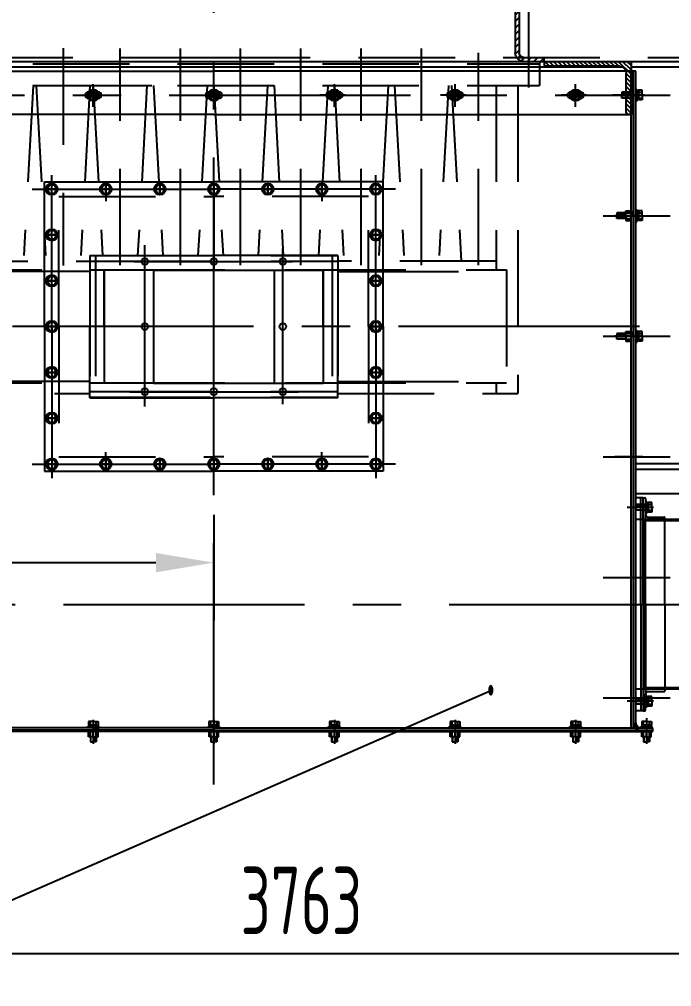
# Model space of a CAD drawing. Header units: millimetres. Extents: x 0 to 16800, y -458 to 11880.
# Drawn here: x 11329 to 12681, y 2157 to 4163 of the extents above; entities that cross this region are included whole.
import ezdxf
from ezdxf.enums import TextEntityAlignment as Align

# ---------------------------------------------------------------- set-up
doc = ezdxf.new("R2010")
doc.units = ezdxf.units.MM
doc.header["$LTSCALE"] = 400
doc.linetypes.add('F', pattern=[0.75, 0.5, -0.25])
doc.linetypes.add('G', pattern=[2, 1.25, -0.25, 0.25, -0.25])
for name, color, linetype in [('01', 7, 'Continuous'), ('02', 1, 'Continuous'), ('04', 2, 'F'), ('05', 4, 'G'), ('08', 1, 'Continuous')]:
    doc.layers.add(name, color=color, linetype=linetype)
doc.styles.get("Standard").update_dxf_attribs({"font": 'isocp', "width": 0.707, "bigfont": 'intecad.shx'})
doc.dimstyles.new('INTE', dxfattribs={"dimscale": 40, "dimtxt": 3.5, "dimasz": 3, "dimexe": 3, "dimexo": 0, "dimgap": 1, "dimtad": 1, "dimdec": 3, "dimdsep": 46, "dimtxsty": 'Standard', "dimcen": 0, "dimclrd": 1, "dimclre": 1, "dimclrt": 3, "dimaunit": 1, "dimadec": 0, "dimazin": 0, "dimtfac": 1, "dimtmove": 0, "dimatfit": 0, "dimfxl": 1, "dimarcsym": 0})

# ---------------------------------------------------------------- blocks, each defined once
blk = doc.blocks.new('*D45')
at = {"layer": '08', "color": 1, "lineweight": -2}
for p, q in [((10032.1, 3180.3), (10032.1, 2916.8)), ((11732.1, 3135.7), (11732.1, 2916.8)), ((10152.1, 3036.8), (11612.1, 3036.8))]:
    blk.add_line(p, q, dxfattribs=at)
at = {"layer": '08', "color": 1}
for points in [[(10152.1, 3056.8), (10152.1, 3016.8), (10032.1, 3036.8)], [(11612.1, 3056.8), (11612.1, 3016.8), (11732.1, 3036.8)]]:
    blk.add_solid(points, dxfattribs=at)
at = {"layer": 'DEFPOINTS', "color": 0}
for p in [(10032.1, 3180.3), (11732.1, 3135.7), (11732.1, 3036.8)]:
    blk.add_point(p, dxfattribs=at)
at = {"layer": '08', "color": 3, "insert": (11200.7, 3146.8), "char_height": 140, "attachment_point": 5}
blk.add_mtext('1700', dxfattribs=at)
blk = doc.blocks.new('rew')
at = {"layer": '02', "linetype": 'Continuous'}
h = blk.add_hatch(dxfattribs=at)
h.set_pattern_fill('LINE', color=1, scale=3, angle=-45, style=0)
h.set_pattern_definition([(315, (44667.814, 4208.05), (6.735192, 6.735192), [])])
h.paths.add_polyline_path([(35481.9, -16780.7), (35481.9, -16616.7, 0.414214), (35463.9, -16598.7), (35421.9, -16598.7), (35421.9, -16606.7), (35463.9, -16606.7, -0.414214), (35473.9, -16616.7), (35473.9, -16780.7, -0.414214), (35463.9, -16790.7), (35421.9, -16790.7), (35421.9, -16798.7), (35463.9, -16798.7, 0.414214)])
at = {"layer": '01'}
for p, q in [((35421.9, -16598.7), (35463.9, -16598.7)), ((35421.9, -16606.7), (35421.9, -16598.7)), ((35421.9, -16606.7), (35463.9, -16606.7)), ((35473.9, -16616.7), (35473.9, -16780.7)), ((35481.9, -16616.7), (35481.9, -16780.7)), ((35463.9, -16790.7), (35421.9, -16790.7)), ((35421.9, -16798.7), (35421.9, -16790.7)), ((35463.9, -16798.7), (35421.9, -16798.7))]:
    blk.add_line(p, q, dxfattribs=at)
for centre, radius, start, end in [((35463.9, -16616.7), 18, 0, 90), ((35463.9, -16616.7), 10, 0, 90), ((35463.9, -16780.7), 10, 270, 0), ((35463.9, -16780.7), 18, 270, 0)]:
    blk.add_arc(centre, radius, start, end, dxfattribs=at)
blk = doc.blocks.new('*D46')
at = {"layer": '08', "color": 1, "lineweight": -2}
for p, q in [((13795.1, 3242.3), (13795.1, 2106.2)), ((10032.1, 3073), (10032.1, 2106.2)), ((10152.1, 2226.2), (13675.1, 2226.2))]:
    blk.add_line(p, q, dxfattribs=at)
at = {"layer": '08', "color": 1}
for points in [[(10152.1, 2246.2), (10152.1, 2206.2), (10032.1, 2226.2)], [(13675.1, 2246.2), (13675.1, 2206.2), (13795.1, 2226.2)]]:
    blk.add_solid(points, dxfattribs=at)
at = {"layer": 'DEFPOINTS', "color": 0}
for p in [(13795.1, 3242.3), (10032.1, 3073), (13795.1, 2226.2)]:
    blk.add_point(p, dxfattribs=at)
at = {"layer": '08', "color": 3, "insert": (11913.6, 2336.2), "char_height": 140, "attachment_point": 5}
blk.add_mtext('3763', dxfattribs=at)
blk = doc.blocks.new('*U24')
at = {"layer": '01'}
for p, q in [((0, 180), (6.7, 180)), ((0, 180), (0, 0)), ((10, 24), (10, 176.7)), ((0, 0), (110, 0)), ((106.7, 10), (24, 10)), ((110, 0), (110, 6.7))]:
    blk.add_line(p, q, dxfattribs=at)
for centre, radius, start, end in [((6.7, 176.7), 3.3, 359.9541, 90), ((24, 24), 14, 180, 270), ((106.7, 6.7), 3.3, 0, 89.9785)]:
    blk.add_arc(centre, radius, start, end, dxfattribs=at)
blk = doc.blocks.new('RWWERWE')
at = {"layer": '04', "color": 2, "linetype": 'F'}
for p, q in [((21072.9, 7740.6), (21072.9, 8185.6)), ((21190.9, 8190.7), (21190.9, 7740.1)), ((21309, 7740.6), (21309, 8190)), ((21434, 7740.6), (21434, 8190)), ((21559, 7740.6), (21559, 8190)), ((21684, 7740.6), (21684, 8190)), ((21809, 7740.6), (21809, 8190)), ((21934, 7740.6), (21934, 8190)), ((20954.9, 7740.6), (20954.9, 8181.3)), ((22052, 7740.6), (22052, 8181.3)), ((20878.4, 8163.6), (20828.4, 8163.6)), ((20828.4, 8163.6), (20828.4, 8113.6)), ((20828.4, 8158.6), (22178.4, 8158.6)), ((20873.4, 8163.6), (22133.4, 8163.6)), ((22128.4, 8163.6), (22178.4, 8163.6)), ((22178.4, 8163.6), (22178.4, 8113.6)), ((20828.4, 8113.6), (22178.4, 8113.6)), ((20873.4, 8113.6), (20873.4, 7474.5)), ((20875.1, 8113.6), (21506.8, 8113.6)), ((20875.1, 8113.6), (21506.8, 8113.6)), ((20878.4, 8113.6), (20875.1, 8113.6)), ((20917.9, 8113.6), (20917.9, 7731)), ((21010.6, 8113.6), (20990.7, 7749.4)), ((21003.4, 8069.1), (21003.4, 8116.5)), ((21017.2, 8113.6), (21036.4, 7761)), ((21128.6, 8113.6), (21109.4, 7761)), ((21135.2, 8113.6), (21154.4, 7761)), ((21246.6, 8113.6), (21227.4, 7761)), ((21253.3, 8113.6), (21272.5, 7761)), ((21253.3, 8113.6), (21272.5, 7761)), ((21253.4, 8069.1), (21253.4, 8116.5)), ((21364.7, 8113.6), (21345.5, 7761)), ((21378.3, 8113.6), (21397.5, 7761)), ((21378.3, 8113.6), (21397.5, 7761)), ((21489.7, 8113.6), (21470.5, 7761)), ((21503.3, 8113.6), (21522.5, 7761)), ((21503.3, 8113.6), (21522.5, 7761)), ((21503.4, 8069.1), (21503.4, 8116.5)), ((21614.7, 8113.6), (21595.5, 7761)), ((21628.3, 8113.6), (21647.5, 7761)), ((21628.3, 8113.6), (21647.5, 7761)), ((21739.7, 8113.6), (21720.5, 7761)), ((21753.3, 8113.6), (21772.5, 7761)), ((21753.3, 8113.6), (21772.5, 7761)), ((21753.4, 8069.1), (21753.4, 8116.5)), ((21864.7, 8113.6), (21845.5, 7761)), ((21878.3, 8113.6), (21897.5, 7761)), ((21878.3, 8113.6), (21897.5, 7761)), ((21989.7, 8113.6), (21970.5, 7761)), ((21996.3, 8113.6), (22016.1, 7749.4)), ((22003.4, 8069.1), (22003.4, 8116.5)), ((22088.9, 8113.6), (22088.9, 7731)), ((22133.4, 8113.6), (22133.4, 7474.5)), ((20917.9, 7749.4), (21246.4, 7749.4)), ((22088.9, 7749.4), (21760.4, 7749.4)), ((20896.9, 7731), (20896.9, 7497)), ((22109.9, 7731), (22109.9, 7518.4)), ((22109.9, 7731), (22109.9, 7497)), ((20917.9, 7497), (20917.9, 7474.5)), ((22088.9, 7497), (22088.9, 7474.5)), ((20873.4, 7474.5), (21246.4, 7474.5)), ((21760.4, 7474.5), (22133.4, 7474.5))]:
    blk.add_line(p, q, dxfattribs=at)
at = {"layer": '04', "color": 2, "linetype": 'F', "ltscale": 1.25}
for p, q in [((21246.4, 7761), (21246.4, 7467)), ((21246.4, 7761), (21760.4, 7761)), ((21246.4, 7749), (21760.4, 7749)), ((21258.4, 7761), (21258.4, 7467)), ((21748.4, 7761), (21748.4, 7467)), ((21748.4, 7761), (21748.4, 7467)), ((21760.4, 7761), (21760.4, 7467)), ((21760.4, 7761), (21760.4, 7467)), ((20896.9, 7731), (21246.4, 7731)), ((21246.4, 7728), (20896.9, 7728)), ((21246.4, 7731), (21276.4, 7731)), ((21276.4, 7731), (21276.4, 7497)), ((21276.4, 7731), (22109.9, 7731)), ((21730.4, 7731), (21730.4, 7497)), ((21760.4, 7728), (22109.9, 7728)), ((21246.4, 7500), (20896.9, 7500)), ((20896.9, 7497), (21246.4, 7497)), ((21246.4, 7497), (21276.4, 7497)), ((21276.4, 7497), (22109.9, 7497)), ((21760.4, 7500), (22109.9, 7500)), ((21246.4, 7479), (21760.4, 7479)), ((21246.4, 7467), (21760.4, 7467)), ((21246.4, 7467), (21760.4, 7467))]:
    blk.add_line(p, q, dxfattribs=at)
at = {"layer": '04', "color": 2, "linetype": 'F'}
for centre in [(21003.4, 8093.6), (21253.4, 8093.6), (21503.4, 8093.6), (21753.4, 8093.6), (22003.4, 8093.6)]:
    blk.add_circle(centre, 4.76, dxfattribs=at)
for centre, start, end in [((21003.4, 8093.6), 270, 180), ((21253.4, 8093.6), 270, 180), ((21503.4, 8093.6), 270, 180), ((21753.4, 8093.6), 0, 270), ((22003.4, 8093.6), 0, 270)]:
    blk.add_arc(centre, 6, start, end, dxfattribs=at)
blk = doc.blocks.new('*U27')
at = {"layer": '01'}
for p, q in [((0, 10), (-9, 4.8)), ((-9, 4.8), (-9, 0)), ((-9, -4.8), (-9, 0)), ((9, 4.8), (0, 10)), ((9, 0), (9, 4.8)), ((9, 0), (9, -4.8)), ((0, -10), (-9, -4.8)), ((9, -4.8), (0, -10))]:
    blk.add_line(p, q, dxfattribs=at)
at = {"layer": '05'}
for p, q in [((-10.9, 0), (10.3, 0)), ((0, -11.8), (0, 11.4))]:
    blk.add_line(p, q, dxfattribs=at)
blk = doc.blocks.new('*U28')
at = {"layer": '01'}
for p, q in [((-10.8, 0), (-10.8, 10)), ((-10.8, 10), (0, 10)), ((-10.8, 6), (0, 6)), ((0, 10), (0, 0)), ((0, -10), (0, 0)), ((-10.8, 0), (-10.8, -10)), ((-10.8, -6), (0, -6)), ((-10.8, -10), (0, -10))]:
    blk.add_line(p, q, dxfattribs=at)
at = {"layer": '05'}
blk.add_line((-11.9, 0), (1.1, 0), dxfattribs=at)

msp = doc.modelspace()

# ---------------------------------------------------------------- hatches: boundary and pattern name
at = {"layer": '02', "linetype": 'Continuous'}
h = msp.add_hatch(dxfattribs=at)
h.set_pattern_fill('LINE', color=1, scale=2, angle=45, style=0)
h.set_pattern_definition([(135, (37142.764, 3032.4666), (4.490128, 4.490128), [])])
h.paths.add_polyline_path([(12417.1213, 4069.5865), (12417.1213, 4076.2865), (12597.1213, 4076.2865), (12597.1213, 3966.2865), (12590.4213, 3966.2865), (12587.1213, 3969.5852), (12587.1213, 4052.2865, 0.41421353), (12573.1213, 4066.2865), (12420.424, 4066.2865)])

# ---------------------------------------------------------------- linework, layer by layer
at = {"color": 7, "linetype": 'Continuous'}
msp.add_line((10040.1213, 4076.2865), (11632.1213, 4076.2865), dxfattribs=at)
at = {"layer": '01'}
for p, q in [((11632.1213, 4076.2865), (12835.1213, 4076.2865)), ((10857.1213, 4056.2864), (11732.1213, 4056.2864)), ((12607.1213, 4056.2864), (11732.1213, 4056.2864)), ((11472.1213, 4013.2865), (11472.3745, 4013.2865)), ((11491.8681, 4013.2865), (11492.1213, 4013.2865)), ((11722.1213, 4013.2865), (11722.3745, 4013.2865)), ((11741.8681, 4013.2865), (11742.1213, 4013.2865)), ((11972.3745, 4013.2865), (11972.1213, 4013.2865)), ((11992.1213, 4013.2865), (11991.8681, 4013.2865)), ((12222.3745, 4013.2865), (12222.1213, 4013.2865)), ((12242.1213, 4013.2865), (12241.8681, 4013.2865)), ((12472.3745, 4013.2865), (12472.1213, 4013.2865)), ((12492.1213, 4013.2865), (12491.8681, 4013.2865)), ((12607.1213, 4018.2865), (12609.6213, 4018.2865)), ((12607.1213, 4006.2865), (12607.1213, 4018.2865)), ((12609.6213, 4018.2865), (12609.6213, 4006.2865)), ((12609.6213, 4015.4865), (12609.6213, 4006.2865)), ((12612.7213, 4015.4865), (12609.6213, 4015.4865)), ((12612.7213, 4016.3015), (12612.7213, 4006.2865)), ((12620.2213, 4016.3015), (12612.7213, 4016.3015)), ((12612.7213, 4006.2865), (12612.7213, 4015.4865)), ((12612.7213, 4012.2865), (12620.2213, 4012.2865)), ((12620.2213, 4006.2865), (12620.2213, 4016.3015)), ((11472.1213, 3999.2865), (11472.3745, 3999.2865)), ((11491.8681, 3999.2865), (11492.1213, 3999.2865)), ((11722.1213, 3999.2865), (11722.3745, 3999.2865)), ((11741.8681, 3999.2865), (11742.1213, 3999.2865)), ((11972.3745, 3999.2865), (11972.1213, 3999.2865)), ((11992.1213, 3999.2865), (11991.8681, 3999.2865)), ((12222.3745, 3999.2865), (12222.1213, 3999.2865)), ((12242.1213, 3999.2865), (12241.8681, 3999.2865)), ((12472.3745, 3999.2865), (12472.1213, 3999.2865)), ((12492.1213, 3999.2865), (12491.8681, 3999.2865)), ((12607.1213, 4006.2865), (12607.1213, 3994.2865)), ((12607.1213, 3994.2865), (12609.6213, 3994.2865)), ((12609.6213, 3994.2865), (12609.6213, 4006.2865)), ((12609.6213, 3997.0865), (12609.6213, 4006.2865)), ((12612.7213, 3997.0865), (12609.6213, 3997.0865)), ((12612.7213, 4006.2865), (12612.7213, 3997.0865)), ((12612.7213, 3996.2715), (12612.7213, 4006.2865)), ((12612.7213, 4000.2865), (12620.2213, 4000.2865)), ((12620.2213, 3996.2715), (12612.7213, 3996.2715)), ((12620.2213, 4006.2865), (12620.2213, 3996.2715)), ((12607.1213, 3768.2865), (12609.6213, 3768.2865)), ((12607.1213, 3756.2865), (12607.1213, 3744.2865)), ((12609.6213, 3768.2865), (12609.6213, 3756.2865)), ((12609.6213, 3765.4865), (12609.6213, 3756.2865)), ((12612.7213, 3765.4865), (12609.6213, 3765.4865)), ((12609.6213, 3744.2865), (12609.6213, 3756.2865)), ((12609.6213, 3747.0865), (12609.6213, 3756.2865)), ((12612.7213, 3766.3015), (12612.7213, 3756.2865)), ((12620.2213, 3766.3015), (12612.7213, 3766.3015)), ((12612.7213, 3756.2865), (12612.7213, 3765.4865)), ((12612.7213, 3762.2865), (12620.2213, 3762.2865)), ((12612.7213, 3756.2865), (12612.7213, 3747.0865)), ((12612.7213, 3746.2715), (12612.7213, 3756.2865)), ((12620.2213, 3756.2865), (12620.2213, 3766.3015)), ((12620.2213, 3756.2865), (12620.2213, 3746.2715)), ((12607.1213, 3744.2865), (12609.6213, 3744.2865)), ((12612.7213, 3747.0865), (12609.6213, 3747.0865)), ((12612.7213, 3750.2865), (12620.2213, 3750.2865)), ((12620.2213, 3746.2715), (12612.7213, 3746.2715)), ((11505.1213, 3526.2864), (11505.1213, 3643.2864)), ((11607.1213, 3643.2864), (11857.1213, 3643.2864)), ((11607.1213, 3643.2864), (11857.1213, 3643.2864)), ((11959.1213, 3526.2864), (11959.1213, 3643.2864)), ((11505.1213, 3526.2864), (11505.1213, 3409.2864)), ((11732.1213, 3451.2864), (11732.1213, 3526.2864)), ((11959.1213, 3526.2864), (11959.1213, 3409.2864)), ((12607.1213, 3518.2865), (12609.6213, 3518.2865)), ((12609.6213, 3518.2865), (12609.6213, 3506.2865)), ((12609.6213, 3515.4865), (12609.6213, 3506.2865)), ((12612.7213, 3515.4865), (12609.6213, 3515.4865)), ((12612.7213, 3516.3015), (12612.7213, 3506.2865)), ((12620.2213, 3516.3015), (12612.7213, 3516.3015)), ((12612.7213, 3506.2865), (12612.7213, 3515.4865)), ((12612.7213, 3512.2865), (12620.2213, 3512.2865)), ((12620.2213, 3506.2865), (12620.2213, 3516.3015)), ((12607.1213, 3506.2865), (12607.1213, 3494.2865)), ((12607.1213, 3494.2865), (12609.6213, 3494.2865)), ((12609.6213, 3494.2865), (12609.6213, 3506.2865)), ((12609.6213, 3497.0865), (12609.6213, 3506.2865)), ((12612.7213, 3497.0865), (12609.6213, 3497.0865)), ((12612.7213, 3506.2865), (12612.7213, 3497.0865)), ((12612.7213, 3496.2715), (12612.7213, 3506.2865)), ((12612.7213, 3500.2865), (12620.2213, 3500.2865)), ((12620.2213, 3496.2715), (12612.7213, 3496.2715)), ((12620.2213, 3506.2865), (12620.2213, 3496.2715)), ((11732.1213, 3409.2864), (11505.1213, 3409.2864)), ((11607.1213, 3409.2864), (11857.1213, 3409.2864)), ((11732.1213, 3409.2864), (11959.1213, 3409.2864)), ((12607.1213, 3242.2865), (12843.1213, 3242.2865)), ((12607.1213, 3230.2865), (12843.1213, 3230.2865)), ((12607.1213, 3180.2865), (12993.1213, 3180.2865)), ((11732.1213, 2694.2864), (10822.1213, 2694.2864)), ((11732.1213, 2689.2864), (10822.1213, 2689.2864)), ((11470.1213, 2696.7864), (11482.1213, 2696.7864)), ((11470.1213, 2694.2864), (11470.1213, 2696.7864)), ((11482.1213, 2694.2864), (11470.1213, 2694.2864)), ((11482.1213, 2707.3864), (11472.1063, 2707.3864)), ((11472.1063, 2707.3864), (11472.1063, 2699.8864)), ((11472.1063, 2699.8864), (11482.1213, 2699.8864)), ((11472.9213, 2699.8864), (11472.9213, 2696.7864)), ((11482.1213, 2699.8864), (11472.9213, 2699.8864)), ((11472.9213, 2696.7864), (11482.1213, 2696.7864)), ((11476.1213, 2699.8864), (11476.1213, 2707.3864)), ((11482.1213, 2707.3864), (11492.1363, 2707.3864)), ((11482.1213, 2699.8864), (11491.3213, 2699.8864)), ((11492.1363, 2699.8864), (11482.1213, 2699.8864)), ((11494.1213, 2696.7864), (11482.1213, 2696.7864)), ((11491.3213, 2696.7864), (11482.1213, 2696.7864)), ((11482.1213, 2694.2864), (11494.1213, 2694.2864)), ((11488.1213, 2699.8864), (11488.1213, 2707.3864)), ((11491.3213, 2699.8864), (11491.3213, 2696.7864)), ((11492.1363, 2707.3864), (11492.1363, 2699.8864)), ((11494.1213, 2694.2864), (11494.1213, 2696.7864)), ((11720.1213, 2696.7864), (11732.1213, 2696.7864)), ((11720.1213, 2694.2864), (11720.1213, 2696.7864)), ((11732.1213, 2694.2864), (11720.1213, 2694.2864)), ((11732.1213, 2707.3864), (11722.1063, 2707.3864)), ((11722.1063, 2707.3864), (11722.1063, 2699.8864)), ((11722.1063, 2699.8864), (11732.1213, 2699.8864)), ((11722.9213, 2699.8864), (11722.9213, 2696.7864)), ((11732.1213, 2699.8864), (11722.9213, 2699.8864)), ((11722.9213, 2696.7864), (11732.1213, 2696.7864)), ((11726.1213, 2699.8864), (11726.1213, 2707.3864)), ((11732.1213, 2707.3864), (11742.1363, 2707.3864)), ((11732.1213, 2699.8864), (11741.3213, 2699.8864)), ((11742.1363, 2699.8864), (11732.1213, 2699.8864)), ((11744.1213, 2696.7864), (11732.1213, 2696.7864)), ((11741.3213, 2696.7864), (11732.1213, 2696.7864)), ((11732.1213, 2694.2864), (11744.1213, 2694.2864)), ((11732.1213, 2694.2864), (12642.1213, 2694.2864)), ((11732.1213, 2689.2864), (12642.1213, 2689.2864)), ((11738.1213, 2699.8864), (11738.1213, 2707.3864)), ((11741.3213, 2699.8864), (11741.3213, 2696.7864)), ((11742.1363, 2707.3864), (11742.1363, 2699.8864)), ((11744.1213, 2694.2864), (11744.1213, 2696.7864)), ((11970.1213, 2696.7864), (11982.1213, 2696.7864)), ((11970.1213, 2694.2864), (11970.1213, 2696.7864)), ((11982.1213, 2694.2864), (11970.1213, 2694.2864)), ((11982.1213, 2707.3864), (11972.1063, 2707.3864)), ((11972.1063, 2707.3864), (11972.1063, 2699.8864)), ((11972.1063, 2699.8864), (11982.1213, 2699.8864)), ((11972.9213, 2699.8864), (11972.9213, 2696.7864)), ((11982.1213, 2699.8864), (11972.9213, 2699.8864)), ((11972.9213, 2696.7864), (11982.1213, 2696.7864)), ((11976.1213, 2699.8864), (11976.1213, 2707.3864)), ((11982.1213, 2707.3864), (11992.1363, 2707.3864)), ((11982.1213, 2699.8864), (11991.3213, 2699.8864)), ((11992.1363, 2699.8864), (11982.1213, 2699.8864)), ((11994.1213, 2696.7864), (11982.1213, 2696.7864)), ((11991.3213, 2696.7864), (11982.1213, 2696.7864)), ((11982.1213, 2694.2864), (11994.1213, 2694.2864)), ((11988.1213, 2699.8864), (11988.1213, 2707.3864)), ((11991.3213, 2699.8864), (11991.3213, 2696.7864)), ((11992.1363, 2707.3864), (11992.1363, 2699.8864)), ((11994.1213, 2694.2864), (11994.1213, 2696.7864)), ((12220.1213, 2696.7864), (12232.1213, 2696.7864)), ((12220.1213, 2694.2864), (12220.1213, 2696.7864)), ((12232.1213, 2694.2864), (12220.1213, 2694.2864)), ((12232.1213, 2707.3864), (12222.1063, 2707.3864)), ((12222.1063, 2707.3864), (12222.1063, 2699.8864)), ((12222.1063, 2699.8864), (12232.1213, 2699.8864)), ((12222.9213, 2699.8864), (12222.9213, 2696.7864)), ((12232.1213, 2699.8864), (12222.9213, 2699.8864)), ((12222.9213, 2696.7864), (12232.1213, 2696.7864)), ((12226.1213, 2699.8864), (12226.1213, 2707.3864)), ((12232.1213, 2707.3864), (12242.1363, 2707.3864)), ((12232.1213, 2699.8864), (12241.3213, 2699.8864)), ((12242.1363, 2699.8864), (12232.1213, 2699.8864)), ((12244.1213, 2696.7864), (12232.1213, 2696.7864)), ((12241.3213, 2696.7864), (12232.1213, 2696.7864)), ((12232.1213, 2694.2864), (12244.1213, 2694.2864)), ((12238.1213, 2699.8864), (12238.1213, 2707.3864)), ((12241.3213, 2699.8864), (12241.3213, 2696.7864)), ((12242.1363, 2707.3864), (12242.1363, 2699.8864)), ((12244.1213, 2694.2864), (12244.1213, 2696.7864)), ((12470.1213, 2696.7864), (12482.1213, 2696.7864)), ((12470.1213, 2694.2864), (12470.1213, 2696.7864)), ((12482.1213, 2694.2864), (12470.1213, 2694.2864)), ((12482.1213, 2707.3864), (12472.1063, 2707.3864)), ((12472.1063, 2707.3864), (12472.1063, 2699.8864)), ((12472.1063, 2699.8864), (12482.1213, 2699.8864)), ((12472.9213, 2699.8864), (12472.9213, 2696.7864)), ((12482.1213, 2699.8864), (12472.9213, 2699.8864)), ((12472.9213, 2696.7864), (12482.1213, 2696.7864)), ((12476.1213, 2699.8864), (12476.1213, 2707.3864)), ((12482.1213, 2707.3864), (12492.1363, 2707.3864)), ((12482.1213, 2699.8864), (12491.3213, 2699.8864)), ((12492.1363, 2699.8864), (12482.1213, 2699.8864)), ((12494.1213, 2696.7864), (12482.1213, 2696.7864)), ((12491.3213, 2696.7864), (12482.1213, 2696.7864)), ((12482.1213, 2694.2864), (12494.1213, 2694.2864)), ((12488.1213, 2699.8864), (12488.1213, 2707.3864)), ((12491.3213, 2699.8864), (12491.3213, 2696.7864)), ((12492.1363, 2707.3864), (12492.1363, 2699.8864)), ((12494.1213, 2694.2864), (12494.1213, 2696.7864)), ((12617.1213, 2696.7864), (12629.1213, 2696.7864)), ((12617.1213, 2694.2864), (12617.1213, 2696.7864)), ((12629.1213, 2694.2864), (12617.1213, 2694.2864)), ((12629.1213, 2707.3864), (12619.1063, 2707.3864)), ((12619.1063, 2707.3864), (12619.1063, 2699.8864)), ((12619.1063, 2699.8864), (12629.1213, 2699.8864)), ((12619.9213, 2699.8864), (12619.9213, 2696.7864)), ((12629.1213, 2699.8864), (12619.9213, 2699.8864)), ((12619.9213, 2696.7864), (12629.1213, 2696.7864)), ((12623.1213, 2699.8864), (12623.1213, 2707.3864)), ((12629.1213, 2707.3864), (12639.1363, 2707.3864)), ((12629.1213, 2699.8864), (12638.3213, 2699.8864)), ((12639.1363, 2699.8864), (12629.1213, 2699.8864)), ((12641.1213, 2696.7864), (12629.1213, 2696.7864)), ((12638.3213, 2696.7864), (12629.1213, 2696.7864)), ((12629.1213, 2694.2864), (12641.1213, 2694.2864)), ((12635.1213, 2699.8864), (12635.1213, 2707.3864)), ((12638.3213, 2699.8864), (12638.3213, 2696.7864)), ((12639.1363, 2707.3864), (12639.1363, 2699.8864)), ((12641.1213, 2694.2864), (12641.1213, 2696.7864)), ((11732.1213, 2686.2864), (10822.1213, 2686.2864)), ((11476.1213, 2675.4864), (11476.1213, 2664.8864)), ((11488.1213, 2675.4864), (11488.1213, 2664.8864)), ((11726.1213, 2675.4864), (11726.1213, 2664.8864)), ((11732.1213, 2686.2864), (12642.1213, 2686.2864)), ((11738.1213, 2675.4864), (11738.1213, 2664.8864)), ((11976.1213, 2675.4864), (11976.1213, 2664.8864)), ((11988.1213, 2675.4864), (11988.1213, 2664.8864)), ((12226.1213, 2675.4864), (12226.1213, 2664.8864)), ((12238.1213, 2675.4864), (12238.1213, 2664.8864)), ((12476.1213, 2675.4864), (12476.1213, 2664.8864)), ((12488.1213, 2675.4864), (12488.1213, 2664.8864)), ((12623.1213, 2675.4864), (12623.1213, 2664.8864)), ((12635.1213, 2675.4864), (12635.1213, 2664.8864)), ((11476.1213, 2664.8864), (11482.1213, 2664.8864)), ((11488.1213, 2664.8864), (11482.1213, 2664.8864)), ((11726.1213, 2664.8864), (11732.1213, 2664.8864)), ((11738.1213, 2664.8864), (11732.1213, 2664.8864)), ((11976.1213, 2664.8864), (11982.1213, 2664.8864)), ((11988.1213, 2664.8864), (11982.1213, 2664.8864)), ((12226.1213, 2664.8864), (12232.1213, 2664.8864)), ((12238.1213, 2664.8864), (12232.1213, 2664.8864)), ((12476.1213, 2664.8864), (12482.1213, 2664.8864)), ((12488.1213, 2664.8864), (12482.1213, 2664.8864)), ((12623.1213, 2664.8864), (12629.1213, 2664.8864)), ((12635.1213, 2664.8864), (12629.1213, 2664.8864))]:
    msp.add_line(p, q, dxfattribs=at)
at = {"layer": '01', "color": 7, "linetype": 'Continuous'}
for p, q in [((12580.3324, 4064.2865), (10894.9102, 4064.2865)), ((12835.1213, 4064.2865), (12597.1213, 4064.2865)), ((12597.1213, 2694.2864), (12597.1213, 4056.2864)), ((12602.1213, 2694.2864), (12602.1213, 4056.2864)), ((12607.1213, 2694.2864), (12607.1213, 4056.2864)), ((11732.1213, 3966.2865), (10870.4713, 3966.2865)), ((11732.1213, 3966.2865), (12593.7713, 3966.2865)), ((11732.1213, 3966.2865), (12593.7713, 3966.2865)), ((11381.1213, 3526.2864), (11381.1213, 3826.2864)), ((11381.1213, 3826.2864), (11732.1213, 3826.2864)), ((12083.1213, 3826.2864), (11732.1213, 3826.2864)), ((12083.1213, 3526.2864), (12083.1213, 3826.2864)), ((11475.1213, 3673.732), (11732.1213, 3673.732)), ((11475.1213, 3673.732), (11475.1213, 3526.732)), ((11989.1213, 3673.732), (11732.1213, 3673.732)), ((11989.1213, 3673.732), (11989.1213, 3526.732)), ((11732.1213, 3643.2864), (11505.1213, 3643.2864)), ((11607.1213, 3643.2864), (11607.1213, 3409.2864)), ((11732.1213, 3643.2864), (11959.1213, 3643.2864)), ((11857.1213, 3643.2864), (11857.1213, 3409.2864)), ((11381.1213, 3526.2864), (11381.1213, 3226.2864)), ((11475.1213, 3378.8409), (11475.1213, 3525.8409)), ((11989.1213, 3378.8409), (11989.1213, 3525.8409)), ((12083.1213, 3526.2864), (12083.1213, 3226.2864)), ((11475.1213, 3378.8409), (11732.1213, 3378.8409)), ((11989.1213, 3378.8409), (11732.1213, 3378.8409)), ((11381.1213, 3226.2864), (11732.1213, 3226.2864)), ((12083.1213, 3226.2864), (11732.1213, 3226.2864)), ((12617.1213, 3171.2865), (12607.1213, 3171.2865)), ((12617.1213, 2950.2865), (12617.1213, 3171.2865)), ((12622.1213, 3171.2865), (12617.1213, 3171.2865)), ((12622.1213, 3126.2865), (12622.1213, 3171.2865)), ((12622.1213, 3171.2865), (12625.6002, 3171.2865)), ((12627.1213, 3169.7653), (12627.1213, 3136.2758)), ((12627.1213, 3163.2865), (12627.1213, 3151.2865)), ((12629.6213, 3163.2865), (12627.1213, 3163.2865)), ((12627.1213, 3139.2865), (12627.1213, 3151.2865)), ((12629.6213, 3151.2865), (12629.6213, 3163.2865)), ((12629.6213, 3160.4865), (12629.6213, 3151.2865)), ((12632.7213, 3160.4865), (12629.6213, 3160.4865)), ((12629.6213, 3142.0865), (12629.6213, 3151.2865)), ((12629.6213, 3151.2865), (12629.6213, 3139.2865)), ((12632.7213, 3161.3015), (12632.7213, 3151.2865)), ((12640.2213, 3161.3015), (12632.7213, 3161.3015)), ((12632.7213, 3151.2865), (12632.7213, 3160.4865)), ((12632.7213, 3157.2865), (12640.2213, 3157.2865)), ((12632.7213, 3141.2715), (12632.7213, 3151.2865)), ((12632.7213, 3151.2865), (12632.7213, 3142.0865)), ((12640.2213, 3151.2865), (12640.2213, 3161.3015)), ((12640.2213, 3151.2865), (12640.2213, 3141.2715)), ((12629.6213, 3139.2865), (12627.1213, 3139.2865)), ((12627.1213, 2950.2865), (12627.1213, 3136.2758)), ((12632.7213, 3142.0865), (12629.6213, 3142.0865)), ((12632.1213, 3131.2865), (12644.1213, 3131.2865)), ((12632.7213, 3145.2865), (12640.2213, 3145.2865)), ((12640.2213, 3141.2715), (12632.7213, 3141.2715)), ((12644.1213, 3131.2865), (12665.4789, 3131.2865)), ((12667.1213, 3126.2865), (12667.1213, 3129.6365)), ((12622.1213, 2950.2865), (12622.1213, 3126.2865)), ((13583.1213, 3126.2865), (12667.1213, 3126.2865)), ((12667.1213, 2950.2865), (12667.1213, 3126.2865)), ((12667.1213, 2950.2865), (12667.1213, 3126.2865)), ((13583.1213, 3123.2865), (12667.1213, 3123.2865)), ((12617.1213, 2950.2865), (12617.1213, 2729.2865)), ((12622.1213, 2950.2865), (12622.1213, 2774.2865)), ((12627.1213, 2950.2865), (12627.1213, 2764.2971)), ((12667.1213, 2950.2865), (12667.1213, 2774.2865)), ((12667.1213, 2950.2865), (12667.1213, 2774.2865)), ((12622.1213, 2774.2865), (12622.1213, 2729.2865)), ((12632.1213, 2769.2865), (12644.1213, 2769.2865)), ((12644.1213, 2769.2865), (12665.4789, 2769.2865)), ((13583.1213, 2777.2865), (12667.1213, 2777.2865)), ((13583.1213, 2774.2865), (12667.1213, 2774.2865)), ((12667.1213, 2774.2865), (12667.1213, 2770.9365)), ((12627.1213, 2730.8076), (12627.1213, 2764.2971)), ((12627.1213, 2761.2865), (12627.1213, 2749.2865)), ((12629.6213, 2761.2865), (12627.1213, 2761.2865)), ((12627.1213, 2737.2865), (12627.1213, 2749.2865)), ((12629.6213, 2749.2865), (12629.6213, 2761.2865)), ((12629.6213, 2758.4865), (12629.6213, 2749.2865)), ((12632.7213, 2758.4865), (12629.6213, 2758.4865)), ((12629.6213, 2740.0865), (12629.6213, 2749.2865)), ((12629.6213, 2749.2865), (12629.6213, 2737.2865)), ((12632.7213, 2759.3015), (12632.7213, 2749.2865)), ((12640.2213, 2759.3015), (12632.7213, 2759.3015)), ((12632.7213, 2749.2865), (12632.7213, 2758.4865)), ((12632.7213, 2755.2865), (12640.2213, 2755.2865)), ((12632.7213, 2739.2715), (12632.7213, 2749.2865)), ((12632.7213, 2749.2865), (12632.7213, 2740.0865)), ((12640.2213, 2749.2865), (12640.2213, 2759.3015)), ((12640.2213, 2749.2865), (12640.2213, 2739.2715)), ((12617.1213, 2729.2865), (12607.1213, 2729.2865)), ((12622.1213, 2729.2865), (12617.1213, 2729.2865)), ((12622.1213, 2729.2865), (12625.6002, 2729.2865)), ((12629.6213, 2737.2865), (12627.1213, 2737.2865)), ((12632.7213, 2740.0865), (12629.6213, 2740.0865)), ((12632.7213, 2743.2865), (12640.2213, 2743.2865)), ((12640.2213, 2739.2715), (12632.7213, 2739.2715)), ((12642.1213, 2686.2864), (12642.1213, 2694.2864))]:
    msp.add_line(p, q, dxfattribs=at)
at = {"layer": '01'}
for centre, radius in [((11482.1213, 4006.2865), 12), ((11732.1213, 4006.2865), 12), ((11982.1213, 4006.2865), 12), ((12232.1213, 4006.2865), 12), ((12482.1213, 4006.2865), 12), ((11396.1213, 3811.2864), 12), ((11508.1213, 3811.2864), 12), ((11620.1213, 3811.2864), 12), ((11732.1213, 3811.2864), 12), ((11844.1213, 3811.2864), 12), ((11956.1213, 3811.2864), 12), ((12068.1213, 3811.2864), 12), ((11396.1213, 3716.2864), 12), ((12068.1213, 3716.2864), 12), ((11589.1213, 3661.2864), 7), ((11732.1213, 3661.2864), 7), ((11875.1213, 3661.2864), 7), ((11396.1213, 3621.2864), 12), ((12068.1213, 3621.2864), 12), ((11396.1213, 3526.2864), 12), ((11589.1214, 3526.2864), 7), ((11589.1214, 3526.2864), 7), ((11875.1213, 3526.2864), 7), ((11875.1213, 3526.2864), 7), ((12068.1213, 3526.2864), 12), ((11396.1213, 3431.2864), 12), ((12068.1213, 3431.2864), 12), ((11589.1213, 3391.2864), 7), ((11732.1213, 3391.2864), 7), ((11875.1213, 3391.2864), 7), ((11396.1213, 3336.2864), 12), ((12068.1213, 3336.2864), 12), ((11396.1213, 3241.2864), 12), ((11508.1213, 3241.2864), 12), ((11620.1213, 3241.2864), 12), ((11732.1213, 3241.2864), 12), ((11844.1213, 3241.2864), 12), ((11956.1213, 3241.2864), 12), ((12068.1213, 3241.2864), 12)]:
    msp.add_circle(centre, radius, dxfattribs=at)
at = {"layer": '01', "color": 7, "linetype": 'Continuous'}
for centre in [(11482.1213, 4006.2865), (11732.1213, 4006.2865), (11982.1213, 4006.2865), (12232.1213, 4006.2865), (12482.1213, 4006.2865)]:
    msp.add_circle(centre, 4.7631, dxfattribs=at)
for centre, radius, start, end in [((11472.1213, 4006.2865), 7, 90, 270), ((11492.1213, 4006.2865), 7, 270, 90), ((11722.1213, 4006.2865), 7, 90, 270), ((11742.1213, 4006.2865), 7, 270, 90), ((11972.1213, 4006.2865), 7, 90, 270), ((11992.1213, 4006.2865), 7, 270, 90), ((12222.1213, 4006.2865), 7, 90, 270), ((12242.1213, 4006.2865), 7, 270, 90), ((12472.1213, 4006.2865), 7, 90, 270), ((12492.1213, 4006.2865), 7, 270, 90), ((12625.6002, 3169.7653), 1.5211, 0, 90), ((12632.1213, 3136.2865), 5, 180.1217773, 270), ((12665.4713, 3129.6365), 1.65, 0, 89.7378713), ((12665.4713, 3129.6365), 1.65, 0, 89.7378713), ((12632.1213, 2764.2865), 5, 90, 179.8782227), ((12665.4713, 2770.9365), 1.65, 270.2621287, 0), ((12665.4713, 2770.9365), 1.65, 270.2621287, 0), ((12625.6002, 2730.8076), 1.5211, 270, 0), ((12617.0916, 2704.2864), 10, 179.9999946, 270)]:
    msp.add_arc(centre, radius, start, end, dxfattribs=at)
at = {"layer": '02'}
for p, q in [((12306.284, 2770.7587), (10973.4502, 2188.2696)), ((11477.3213, 2664.8864), (11477.3213, 2675.4864)), ((11486.9213, 2664.8864), (11486.9213, 2675.4864)), ((11727.3213, 2664.8864), (11727.3213, 2675.4864)), ((11736.9213, 2664.8864), (11736.9213, 2675.4864)), ((11977.3213, 2664.8864), (11977.3213, 2675.4864)), ((11986.9213, 2664.8864), (11986.9213, 2675.4864)), ((12227.3213, 2664.8864), (12227.3213, 2675.4864)), ((12236.9213, 2664.8864), (12236.9213, 2675.4864)), ((12477.3213, 2664.8864), (12477.3213, 2675.4864)), ((12486.9213, 2664.8864), (12486.9213, 2675.4864)), ((12624.3213, 2664.8864), (12624.3213, 2675.4864)), ((12633.9213, 2664.8864), (12633.9213, 2675.4864))]:
    msp.add_line(p, q, dxfattribs=at)
at = {"layer": '02', "color": 1, "linetype": 'Continuous'}
for centre, start, end in [((11482.1213, 4006.2865), 270, 180), ((11732.1213, 4006.2865), 270, 180), ((11982.1213, 4006.2865), 0, 270), ((12232.1213, 4006.2865), 0, 270), ((12482.1213, 4006.2865), 0, 270)]:
    msp.add_arc(centre, 6, start, end, dxfattribs=at)
at = {"layer": '04', "color": 2, "linetype": 'F'}
for p, q in [((10040.1213, 4084.2865), (11732.1213, 4084.2865)), ((11732.1213, 4084.2865), (12835.1213, 4084.2865)), ((12602.1213, 4012.2865), (12577.7213, 4012.2865)), ((12577.7213, 4012.2865), (12577.7213, 4006.2865)), ((12577.7213, 4011.0865), (12602.1213, 4011.0865)), ((12577.7213, 4000.2865), (12577.7213, 4006.2865)), ((12577.7213, 4001.4865), (12602.1213, 4001.4865)), ((12602.1213, 4000.2865), (12577.7213, 4000.2865)), ((11411.1213, 3526.2864), (11411.1213, 3796.2864)), ((11411.1213, 3796.2864), (11732.1213, 3796.2864)), ((12053.1213, 3796.2864), (11732.1213, 3796.2864)), ((12053.1213, 3526.2864), (12053.1213, 3796.2864)), ((12586.3213, 3762.2862), (12567.7213, 3762.2862)), ((12567.7213, 3762.2862), (12567.7213, 3756.2862)), ((12567.7213, 3761.0862), (12586.3213, 3761.0862)), ((12567.7213, 3750.2862), (12567.7213, 3756.2862)), ((12567.7213, 3751.4862), (12586.3213, 3751.4862)), ((12585.2696, 3756.2865), (12598.173, 3756.2865)), ((12586.3213, 3756.2865), (12586.3213, 3766.3015)), ((12586.3213, 3766.3015), (12597.1213, 3766.3015)), ((12586.3213, 3762.2865), (12597.1213, 3762.2865)), ((12586.3213, 3756.2865), (12586.3213, 3746.2715)), ((12597.1213, 3766.3015), (12597.1213, 3756.2865)), ((12597.1213, 3746.2715), (12597.1213, 3756.2865)), ((12586.3213, 3750.2862), (12567.7213, 3750.2862)), ((12586.3213, 3750.2865), (12597.1213, 3750.2865)), ((12586.3213, 3746.2715), (12597.1213, 3746.2715)), ((11411.1213, 3526.2864), (11411.1213, 3256.2864)), ((12053.1213, 3526.2864), (12053.1213, 3256.2864)), ((12586.3213, 3512.2862), (12567.7213, 3512.2862)), ((12567.7213, 3512.2862), (12567.7213, 3506.2862)), ((12567.7213, 3511.0862), (12586.3213, 3511.0862)), ((12586.3213, 3506.2865), (12586.3213, 3516.3015)), ((12586.3213, 3516.3015), (12597.1213, 3516.3015)), ((12586.3213, 3512.2865), (12597.1213, 3512.2865)), ((12597.1213, 3516.3015), (12597.1213, 3506.2865)), ((12567.7213, 3500.2862), (12567.7213, 3506.2862)), ((12567.7213, 3501.4862), (12586.3213, 3501.4862)), ((12586.3213, 3500.2862), (12567.7213, 3500.2862)), ((12585.2696, 3506.2865), (12598.173, 3506.2865)), ((12586.3213, 3506.2865), (12586.3213, 3496.2715)), ((12586.3213, 3500.2865), (12597.1213, 3500.2865)), ((12586.3213, 3496.2715), (12597.1213, 3496.2715)), ((12597.1213, 3496.2715), (12597.1213, 3506.2865)), ((11411.1213, 3256.2864), (11732.1213, 3256.2864)), ((12053.1213, 3256.2864), (11732.1213, 3256.2864)), ((12627.1213, 3157.2865), (12607.7213, 3157.2865)), ((12607.7213, 3157.2865), (12607.7213, 3151.2865)), ((12607.7213, 3156.0865), (12627.1213, 3156.0865)), ((12607.7213, 3145.2865), (12607.7213, 3151.2865)), ((12607.7213, 3146.4865), (12627.1213, 3146.4865)), ((12627.1213, 3145.2865), (12607.7213, 3145.2865)), ((12667.1213, 3126.2865), (12667.1213, 3129.6365)), ((12667.1213, 3126.2865), (12607.1213, 3126.2865)), ((12625.1213, 2950.2865), (12625.1213, 3126.2865)), ((12667.1213, 3123.2865), (12625.1213, 3123.2865)), ((12625.1213, 2950.2865), (12625.1213, 2774.2865)), ((12667.1213, 2774.2865), (12607.1213, 2774.2865)), ((12667.1213, 2777.2865), (12625.1213, 2777.2865)), ((12667.1213, 2774.2865), (12667.1213, 2770.9365)), ((12627.1213, 2755.2865), (12607.7213, 2755.2865)), ((12607.7213, 2755.2865), (12607.7213, 2749.2865)), ((12607.7213, 2754.0865), (12627.1213, 2754.0865)), ((12607.7213, 2743.2865), (12607.7213, 2749.2865)), ((12607.7213, 2744.4865), (12627.1213, 2744.4865)), ((12627.1213, 2743.2865), (12607.7213, 2743.2865))]:
    msp.add_line(p, q, dxfattribs=at)
msp.add_arc((12617.0916, 2704.2864), 15, 179.9999946, 270, dxfattribs=at)
at = {"layer": '05', "color": 4, "linetype": 'G'}
for p, q in [((11732.1213, 2576.8256), (11732.1213, 5632.2324)), ((11396.1213, 3526.2864), (11396.1213, 3840.3839)), ((12068.1213, 3526.2864), (12068.1213, 3840.3839)), ((11732.1213, 3826.2864), (11732.1213, 3643.2864)), ((11732.1213, 3826.2864), (11732.1213, 3643.2864)), ((11355.4393, 3811.2864), (11732.1213, 3811.2864)), ((12108.8033, 3811.2864), (11732.1213, 3811.2864)), ((11396.1213, 3526.2864), (11396.1213, 3212.189)), ((12068.1213, 3526.2864), (12068.1213, 3212.189)), ((11732.1213, 3226.2864), (11732.1213, 3409.2864)), ((11732.1213, 3226.2864), (11732.1213, 3409.2864)), ((11355.4393, 3241.2864), (11732.1213, 3241.2864)), ((12108.8033, 3241.2864), (11732.1213, 3241.2864)), ((12635.0324, 3151.2865), (12589.1168, 3151.2865)), ((12635.0324, 2749.2865), (12589.1168, 2749.2865)), ((12629.1213, 2714.5604), (12629.1213, 2661.0281))]:
    msp.add_line(p, q, dxfattribs=at)
at = {"layer": '05'}
for p, q in [((12384.6213, 4307.9475), (12384.6213, 4022.069)), ((11482.1213, 3981.8046), (11482.1213, 4029.2222)), ((11482.1213, 3992.4971), (11482.1213, 4025.9562)), ((11732.1213, 3981.8046), (11732.1213, 4029.2222)), ((11732.1213, 3992.4971), (11732.1213, 4025.9562)), ((11982.1213, 3981.8046), (11982.1213, 4029.2222)), ((11982.1213, 3992.4971), (11982.1213, 4025.9562)), ((12232.1213, 3981.8046), (12232.1213, 4029.2222)), ((12232.1213, 3992.4971), (12232.1213, 4025.9562)), ((12482.1213, 3981.8046), (12482.1213, 4029.2222)), ((12482.1213, 3992.4971), (12482.1213, 4025.9562)), ((10839.7615, 4006.2865), (12632.9765, 4006.2865)), ((10839.7615, 4006.2865), (12632.9765, 4006.2865)), ((11459.7595, 4006.2865), (11512.3064, 4006.2865)), ((11709.7595, 4006.2865), (11762.3064, 4006.2865)), ((12004.4831, 4006.2865), (11951.9362, 4006.2865)), ((12254.4831, 4006.2865), (12201.9362, 4006.2865)), ((12504.4831, 4006.2865), (12451.9362, 4006.2865)), ((12539.0084, 4006.2865), (12678.2551, 4006.2865)), ((12624.4811, 4006.2865), (12559.1469, 4006.2865)), ((12624.4811, 4006.2865), (12559.1469, 4006.2865)), ((12623.2863, 4006.2865), (12574.1724, 4006.2865)), ((11508.1213, 3825.4459), (11508.1213, 3786.6034)), ((11620.1213, 3822.5438), (11620.1213, 3800.8602)), ((11844.1213, 3822.5438), (11844.1213, 3800.8602)), ((11956.1213, 3825.4459), (11956.1213, 3786.6034)), ((12539.0084, 3756.2865), (12678.2551, 3756.2865)), ((12621.723, 3756.2865), (12563.2084, 3756.2865)), ((11382.9116, 3716.2864), (11406.5353, 3716.2864)), ((12081.331, 3716.2864), (12057.7073, 3716.2864)), ((11589.1213, 3360.8216), (11589.1213, 3694.8277)), ((11875.1213, 3365.3413), (11875.1213, 3687.6448)), ((11566.6917, 3661.2864), (11894.9734, 3661.2864)), ((11382.9116, 3621.2864), (11406.5353, 3621.2864)), ((12081.331, 3621.2864), (12057.7073, 3621.2864)), ((12614.7097, 3526.2864), (10196.7467, 3526.2864)), ((11382.9116, 3526.2864), (11406.5353, 3526.2864)), ((12081.331, 3526.2864), (12057.7073, 3526.2864)), ((12539.0084, 3506.2865), (12678.2551, 3506.2865)), ((12621.723, 3506.2865), (12563.2084, 3506.2865)), ((11382.9116, 3431.2864), (11406.5353, 3431.2864)), ((12081.331, 3431.2864), (12057.7073, 3431.2864)), ((11558.0575, 3391.2864), (11907.3233, 3391.2864)), ((11382.9116, 3336.2864), (11406.5353, 3336.2864)), ((12081.331, 3336.2864), (12057.7073, 3336.2864)), ((11508.1213, 3227.1269), (11508.1213, 3265.9695)), ((11620.1213, 3230.029), (11620.1213, 3251.7127)), ((11844.1213, 3230.029), (11844.1213, 3251.7127)), ((11956.1213, 3227.1269), (11956.1213, 3265.9695)), ((12539.0084, 3256.2865), (12678.2551, 3256.2865)), ((12621.723, 3256.2865), (12563.2084, 3256.2865)), ((12643.2863, 3151.2865), (12604.1724, 3151.2865)), ((12539.0084, 3006.2865), (12678.2551, 3006.2865)), ((10620.1963, 2950.2865), (14692.5884, 2950.2865)), ((12539.0084, 2756.2865), (12678.2551, 2756.2865)), ((12539.0084, 2756.2865), (12678.2551, 2756.2865)), ((12643.2863, 2749.2865), (12604.1724, 2749.2865)), ((11482.1213, 2710.4514), (11482.1213, 2661.3376)), ((11732.1213, 2710.4514), (11732.1213, 2661.3376)), ((11982.1213, 2710.4514), (11982.1213, 2661.3376)), ((12232.1213, 2710.4514), (12232.1213, 2661.3376)), ((12482.1213, 2710.4514), (12482.1213, 2661.3376))]:
    msp.add_line(p, q, dxfattribs=at)

# ---------------------------------------------------------------- block references
at = {"layer": '01', "xscale": -1}
msp.add_blockref('rew', (47838.9811, 20874.984), dxfattribs=at)
at = {"layer": '01'}
msp.add_blockref('RWWERWE', (-9771.2866, -4087.2755), dxfattribs=at)
at = {"layer": '01', "xscale": -1}
for name, p, rotation in [('*U24', (12597.1213, 4076.2865), 90), ('*U27', (11982.1213, 4006.2865), 270), ('*U27', (12232.1213, 4006.2865), 270), ('*U27', (12482.1213, 4006.2865), 270), ('*U27', (11844.1213, 3811.2864), 270), ('*U27', (11956.1213, 3811.2864), 270), ('*U27', (12068.1213, 3811.2864), 270), ('*U27', (12068.1213, 3716.2864), 270), ('*U27', (12068.1213, 3621.2864), 270), ('*U27', (12068.1213, 3526.2864), 270), ('*U27', (11396.1213, 3431.2864), 90), ('*U27', (11396.1213, 3336.2864), 90), ('*U27', (11396.1213, 3241.2864), 90), ('*U27', (11508.1213, 3241.2864), 90), ('*U27', (11620.1213, 3241.2864), 90), ('*U27', (11732.1213, 3241.2864), 90), ('*U28', (11982.1213, 2686.2864), 270), ('*U28', (12232.1213, 2686.2864), 270), ('*U28', (12482.1213, 2686.2864), 270), ('*U28', (12629.1213, 2686.2864), 270)]:
    msp.add_blockref(name, p, dxfattribs=dict(at, rotation=rotation))
at = {"layer": '01'}
for name, p, rotation in [('*U27', (11482.1213, 4006.2865), 90), ('*U27', (11732.1213, 4006.2865), 90), ('*U27', (11396.1213, 3811.2864), 90), ('*U27', (11508.1213, 3811.2864), 90), ('*U27', (11620.1213, 3811.2864), 90), ('*U27', (11732.1213, 3811.2864), 90), ('*U27', (11396.1213, 3716.2864), 90), ('*U27', (11396.1213, 3621.2864), 90), ('*U27', (11396.1213, 3526.2864), 90), ('*U27', (12068.1213, 3431.2864), 270), ('*U27', (12068.1213, 3336.2864), 270), ('*U27', (11844.1213, 3241.2864), 270), ('*U27', (11956.1213, 3241.2864), 270), ('*U27', (12068.1213, 3241.2864), 270), ('*U28', (11482.1213, 2686.2864), 90), ('*U28', (11732.1213, 2686.2864), 90)]:
    msp.add_blockref(name, p, dxfattribs=dict(at, rotation=rotation))

# ---------------------------------------------------------------- texts
at = {"layer": '02', "width": 0.605172}
msp.add_text('●', height=20, dxfattribs=at).set_placement((12300.284, 2760.7587), (12312.284, 2760.7587), align=Align.FIT)

# ---------------------------------------------------------------- dimensions: what is measured, and where the dimension line sits
at = {"layer": '08'}
dim = msp.add_linear_dim(base=(13795.1213, 2226.1524), p1=(10032.1213, 3073.0363), p2=(13795.1213, 3242.2865), dimstyle='INTE', dxfattribs=at)
dim.commit()
dim.dimension.update_dxf_attribs({"geometry": '*D46', "text_midpoint": (11913.6213, 2336.1524)})
dim = msp.add_linear_dim(base=(11732.1213, 3036.761), p1=(10032.1213, 3180.2865), p2=(11732.1213, 3135.6936), dimstyle='INTE', dxfattribs=at)
dim.commit()
dim.dimension.update_dxf_attribs({"geometry": '*D45', "text_midpoint": (11200.7481, 3036.761), "dimtype": 160})

doc.saveas('drawing.dxf')
